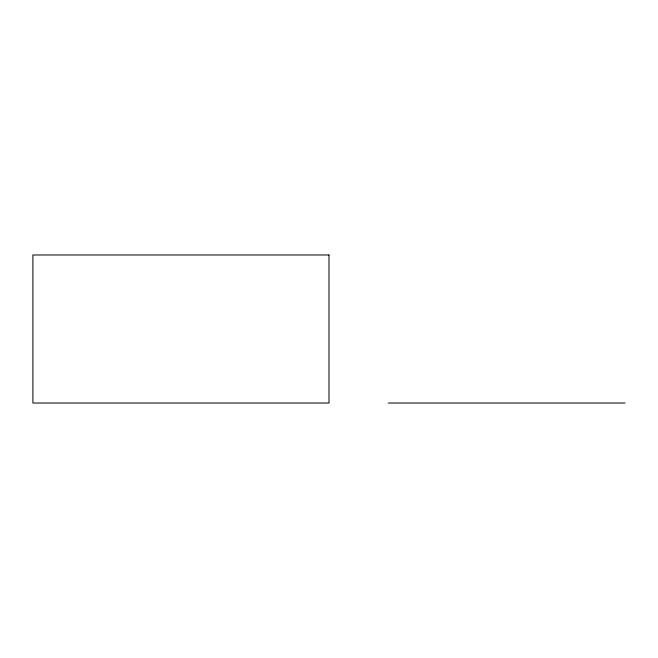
<?xml version="1.0" encoding="UTF-8"?>
<svg xmlns="http://www.w3.org/2000/svg" width="658" height="658" viewBox="0 0 658 658"><rect width="100%" height="100%" fill="white"/><g stroke="black" fill="none" stroke-linecap="round" stroke-linejoin="round"><path stroke-width="0.99" d="M388.22 403.025L625.1 403.025M329 254.975L32.9 254.975L32.9 403.025L329 403.025L329 254.975"/></g></svg>
